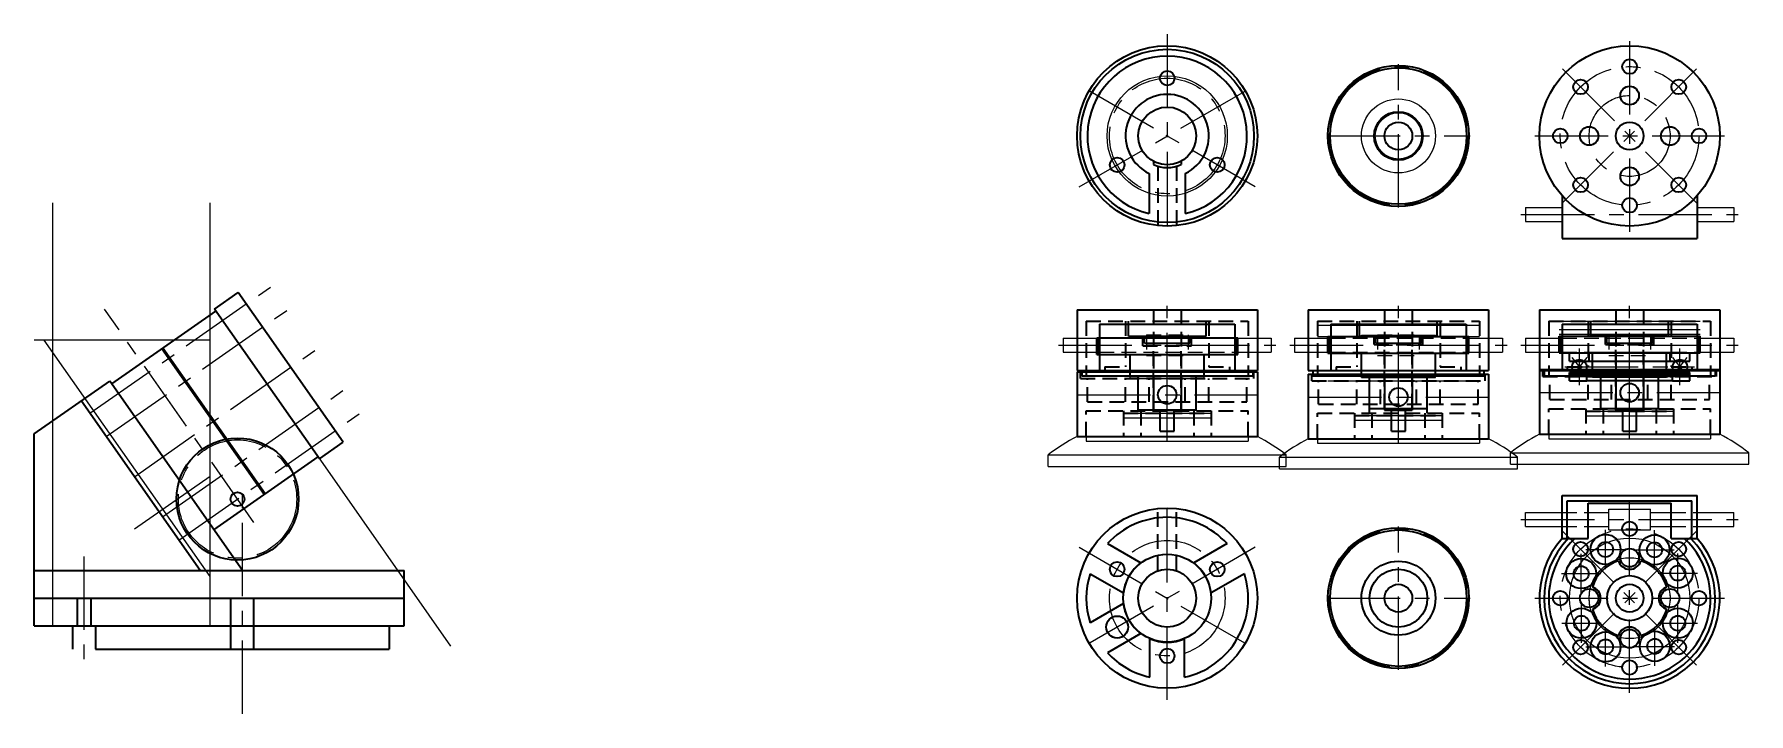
# Model space of a CAD drawing. Header units: millimetres. Extents: x 10 to 752, y 50 to 344.
import ezdxf

# ---------------------------------------------------------------- set-up
doc = ezdxf.new("R2010")
doc.units = ezdxf.units.MM
doc.linetypes.add('CENTER', pattern=[50.8, 31.75, -6.35, 6.35, -6.35])
doc.linetypes.add('DASHED2', pattern=[9.525, 6.35, -3.175])
doc.layers.get('0').update_dxf_attribs({"color": 1, "linetype": 'CONTINUOUS', "lineweight": 0})
for name, color, linetype, lineweight in [('AUX', 1, 'CONTINUOUS', 13), ('CENTER', 7, 'CENTER', 18), ('CONTOUR', 7, 'CONTINUOUS', 35)]:
    doc.layers.add(name, color=color, linetype=linetype, lineweight=lineweight)

# ---------------------------------------------------------------- blocks, each defined once
blk = doc.blocks.new('Base Bottom')
at = {"layer": 'CENTER'}
for p, q in [((0, -44), (0, 44)), ((38.11, 22), (-38.11, -22)), ((-38.11, 22), (38.11, -22))]:
    blk.add_line(p, q, dxfattribs=at)
blk.add_circle((0, 0), 25, dxfattribs=at)
at = {"layer": 'CONTOUR', "linetype": 'DASHED2'}
for p, q in [((-4, 11.84), (-4, 38.79)), ((4, 11.84), (4, 38.79))]:
    blk.add_line(p, q, dxfattribs=at)
at = {"layer": 'CONTOUR'}
for p, q in [((-25.86, 23.59), (-11.46, 15.28)), ((25.86, 23.59), (11.46, 15.28)), ((-33.36, 10.6), (-18.96, 2.29)), ((33.36, 10.6), (18.96, 2.29)), ((-18.96, -2.29), (-33.36, -10.6)), ((-11.46, -15.28), (-25.86, -23.59)), ((-7.5, -34.19), (-7.5, -17.57)), ((7.5, -34.19), (7.5, -17.57))]:
    blk.add_line(p, q, dxfattribs=at)
for centre, radius in [((0, 0), 39), ((-21.65, 12.5), 3.17), ((0, 0), 19), ((21.65, 12.5), 3.17), ((0, 0), 12.5), ((-21.65, -12.5), 4.76), ((0, -25), 3.17)]:
    blk.add_circle(centre, radius, dxfattribs=at)
at = {"layer": 'CONTOUR', "color": 7, "linetype": 'CONTINUOUS', "lineweight": 35}
for radius, start, end in [(35, 42.37363, 137.62637), (19.1, 126.87925, 173.12075), (19.1, 6.87925, 53.12075), (35, 162.37363, 197.62637), (35, 282.37363, 17.62637), (19.1, 186.87925, 233.12075), (19.1, 246.87925, 293.12075), (35, 222.37363, 257.62637)]:
    blk.add_arc((0, 0), radius, start, end, dxfattribs=at)
blk = doc.blocks.new('Base Top')
at = {"layer": 'CENTER'}
for p, q in [((0, 44), (0, -44)), ((38.11, -22), (-38.11, 22)), ((-38.11, -22), (38.11, 22))]:
    blk.add_line(p, q, dxfattribs=at)
blk.add_circle((0, 0), 25, dxfattribs=at)
at = {"layer": 'CONTOUR'}
for p, q in [((-6, -10.97), (-6, -12.32)), ((6, -10.97), (6, -12.32)), ((-7.8, -16.22), (-7.8, -33.61)), ((7.8, -16.22), (7.8, -33.61))]:
    blk.add_line(p, q, dxfattribs=at)
at = {"layer": 'CONTOUR', "linetype": 'DASHED2'}
for p, q in [((-4, -13.1), (-4, -38.79)), ((4, -13.1), (4, -38.79))]:
    blk.add_line(p, q, dxfattribs=at)
at = {"layer": 'CONTOUR'}
for centre, radius in [((0, 0), 39), ((0, 0), 37.5), ((0, 25), 3.17), ((0, 0), 12.5), ((-21.65, -12.5), 3.17), ((21.65, -12.5), 3.17)]:
    blk.add_circle(centre, radius, dxfattribs=at)
at = {"layer": 'CONTOUR', "color": 7, "linetype": 'CONTINUOUS', "lineweight": 35}
for radius, start, end in [(34.5, 283.0668, 256.9332), (18, 295.67929, 244.32071), (13.7, 244.02645, 295.97355)]:
    blk.add_arc((0, 0), radius, start, end, dxfattribs=at)
blk = doc.blocks.new('Warm Wheel Top')
at = {"layer": 'AUX'}
for radius in [16, 10]:
    blk.add_circle((0, 0), radius, dxfattribs=at)
at = {"layer": 'CENTER'}
for p, q in [((0, -31), (0, 31)), ((-31, 0), (31, 0))]:
    blk.add_line(p, q, dxfattribs=at)
blk.add_circle((0, 0), 30, dxfattribs=at)
at = {"layer": 'CONTOUR'}
for radius in [30.5, 29.5, 10.5, 6]:
    blk.add_circle((0, 0), radius, dxfattribs=at)
blk = doc.blocks.new('Warm Wheel Bottom')
at = {"layer": 'CENTER'}
for p, q in [((0, -31), (0, 31)), ((-31, 0), (31, 0))]:
    blk.add_line(p, q, dxfattribs=at)
blk.add_circle((0, 0), 30, dxfattribs=at)
at = {"layer": 'CONTOUR'}
for radius in [30.5, 29.5, 16, 12.5, 6]:
    blk.add_circle((0, 0), radius, dxfattribs=at)
blk = doc.blocks.new('Base Front')
at = {"layer": 'AUX'}
for p, q in [((-18.96, 10), (18.96, 10)), ((-18.96, 10), (-18.96, 8)), ((-18.96, 8), (18.96, 8)), ((-3, 8), (-3, 10)), ((3, 8), (3, 10)), ((18.96, 10), (18.96, 8)), ((-39, 0), (-35, 0)), ((-35, 0), (-35, -2)), ((35, 0), (35, -2)), ((35, 0), (39, 0)), ((-35, -2), (35, -2)), ((-51.5, -8), (51.5, -8)), ((-51.5, -13), (-51.5, -8)), ((-51.5, -13), (51.5, -13)), ((51.5, -13), (51.5, -8))]:
    blk.add_line(p, q, dxfattribs=at)
at = {"layer": 'AUX', "color": 1, "linetype": 'CONTINUOUS', "lineweight": 13}
for start, end in [(117.56755, 127.67093), (52.32907, 62.43245)]:
    blk.add_arc((0, -74.7), 84.27, start, end, dxfattribs=at)
at = {"layer": 'CENTER'}
for p, q in [((0, -2), (0, 30)), ((-39, 18), (39, 18))]:
    blk.add_line(p, q, dxfattribs=at)
at = {"layer": 'CONTOUR'}
for p, q in [((-39, 28), (39, 28)), ((-39, 28), (-39, 0)), ((39, 28), (39, 0)), ((-39, 0), (39, 0))]:
    blk.add_line(p, q, dxfattribs=at)
at = {"layer": 'CONTOUR', "linetype": 'DASHED2'}
for p, q in [((-37.5, 25), (-37.5, 28)), ((-37.5, 25), (37.5, 25)), ((-34.5, 15), (-34.5, 25)), ((-18, 15), (-18, 25)), ((-12.5, 11), (-12.5, 25)), ((-7.8, 15), (-7.8, 25)), ((7.8, 15), (7.8, 25)), ((12.5, 11), (12.5, 25)), ((18, 15), (18, 25)), ((34.5, 15), (34.5, 25)), ((37.5, 25), (37.5, 28)), ((-34.5, 15), (34.5, 15)), ((-35, 11), (35, 11)), ((-35, 0), (-35, 11)), ((-18.96, 11), (-18.96, 0)), ((-18.96, 10), (18.96, 10)), ((-11.46, 11), (-11.46, 0)), ((11.46, 11), (11.46, 0)), ((18.96, 11), (18.96, 0)), ((35, 0), (35, 11))]:
    blk.add_line(p, q, dxfattribs=at)
at = {"layer": 'CONTOUR'}
blk.add_circle((0, 18), 4, dxfattribs=at)
blk = doc.blocks.new('Movement Top')
at = {"layer": 'AUX'}
for p, q in [((-45, -31), (-45, -37)), ((-45, -31), (-29.25, -31)), ((-45, -37), (-29.25, -37)), ((29.25, -31), (45, -31)), ((29.25, -37), (45, -37)), ((45, -31), (45, -37))]:
    blk.add_line(p, q, dxfattribs=at)
at = {"layer": 'CENTER'}
for p, q in [((0, 41), (0, -46.4)), ((-28.99, 28.99), (28.99, -28.99)), ((28.99, 28.99), (-28.99, -28.99)), ((-41, 0), (41, 0)), ((-47, -34), (47, -34))]:
    blk.add_line(p, q, dxfattribs=at)
for radius in [30, 17.5]:
    blk.add_circle((0, 0), radius, dxfattribs=at)
at = {"layer": 'CONTOUR'}
for p, q in [((-29.25, -25.8), (-29.25, -44.4)), ((29.25, -25.8), (29.25, -44.4)), ((-29.25, -44.4), (29.25, -44.4))]:
    blk.add_line(p, q, dxfattribs=at)
for centre, radius in [((0, 0), 39), ((0, 30), 3.17), ((-21.21, 21.21), 3.17), ((21.21, 21.21), 3.17), ((0, 17.5), 4), ((-30, 0), 3.17), ((-17.5, 0), 4), ((0, 0), 6), ((17.5, 0), 4), ((30, 0), 3.17), ((0, -17.5), 4), ((-21.21, -21.21), 3.17), ((21.21, -21.21), 3.17), ((0, -30), 3.17)]:
    blk.add_circle(centre, radius, dxfattribs=at)
blk = doc.blocks.new('Movement Bottom')
at = {"layer": 'AUX'}
for p, q in [((-9, 38.5), (9, 38.5)), ((-9, 29.5), (-9, 38.5)), ((9, 29.5), (9, 38.5)), ((-45, 31), (-45, 37)), ((-45, 37), (-29.25, 37)), ((-45, 31), (-29.25, 31)), ((-18, 37), (-9, 37)), ((-18, 31), (-9, 31)), ((9, 37), (18, 37)), ((9, 31), (18, 31)), ((29.25, 37), (45, 37)), ((29.25, 31), (45, 31)), ((45, 31), (45, 37)), ((-9, 29.5), (9, 29.5))]:
    blk.add_line(p, q, dxfattribs=at)
at = {"layer": 'AUX', "linetype": 'DASHED2'}
for p, q in [((-29.25, 37), (-18, 37)), ((-29.25, 31), (-18, 31)), ((18, 37), (29.25, 37)), ((18, 31), (29.25, 31))]:
    blk.add_line(p, q, dxfattribs=at)
at = {"layer": 'CENTER'}
for p, q in [((0, -41), (0, 46.4)), ((-47, 34), (47, 34)), ((-28.99, -28.99), (28.99, 28.99)), ((28.99, -28.99), (-28.99, 28.99)), ((-41, 0), (41, 0))]:
    blk.add_line(p, q, dxfattribs=at)
for radius in [30, 17.5]:
    blk.add_circle((0, 0), radius, dxfattribs=at)
at = {"layer": 'CONTOUR'}
for p, q in [((-29.25, 44.4), (29.25, 44.4)), ((-29.25, 25.8), (-29.25, 44.4)), ((-26.95, 25.8), (-26.95, 42.1)), ((-26.95, 42.1), (26.95, 42.1)), ((-18, 25.8), (-18, 41.1)), ((-18, 41.1), (18, 41.1)), ((18, 25.8), (18, 41.1)), ((26.95, 25.8), (26.95, 42.1)), ((29.25, 25.8), (29.25, 44.4)), ((-29.25, 25.8), (-18, 25.8)), ((18, 25.8), (29.25, 25.8))]:
    blk.add_line(p, q, dxfattribs=at)
for centre, radius in [((0, 30), 3.17), ((-21.21, 21.21), 3.17), ((21.21, 21.21), 3.17), ((0, 17.5), 4), ((0, 0), 9.75), ((-30, 0), 3.17), ((-17.5, 0), 4), ((0, 0), 6), ((17.5, 0), 4), ((30, 0), 3.17), ((0, -17.5), 4), ((-21.21, -21.21), 3.17), ((21.21, -21.21), 3.17), ((0, -30), 3.17)]:
    blk.add_circle(centre, radius, dxfattribs=at)
at = {"layer": 'CONTOUR', "color": 7, "linetype": 'CONTINUOUS', "lineweight": 35}
for centre, radius, start, end in [((0, 0), 39, 138.58269, 41.40962), ((0, 0), 37, 135.78943, 44.21057), ((0, 0), 35, 132.5114, 47.4886), ((0, 0), 16.8, 106.60125, 163.39875), ((0, 17.5), 5, 196.26362, 343.73638), ((0, 0), 16.8, 16.60125, 73.39875), ((-17.5, 0), 5, 286.26362, 73.73638), ((17.5, 0), 5, 106.26362, 253.73638), ((0, 0), 16.8, 196.60125, 253.39875), ((0, 0), 16.8, 286.60125, 343.39875), ((0, -17.5), 5, 16.26362, 163.73638)]:
    blk.add_arc(centre, radius, start, end, dxfattribs=at)
blk = doc.blocks.new('Movement Side')
at = {"layer": 'AUX', "linetype": 'DASHED2'}
for p, q in [((-9, 15.5), (-9, 6.5)), ((-9, 15.5), (9, 15.5)), ((9, 15.5), (9, 6.5)), ((-29.25, 14), (29.25, 14)), ((-29.25, 8), (29.25, 8)), ((-9, 6.5), (9, 6.5))]:
    blk.add_line(p, q, dxfattribs=at)
at = {"layer": 'AUX'}
for p, q in [((-45, 14), (-45, 8)), ((-45, 14), (-29.25, 14)), ((-45, 8), (-29.25, 8)), ((29.25, 14), (45, 14)), ((29.25, 8), (45, 8)), ((45, 14), (45, 8))]:
    blk.add_line(p, q, dxfattribs=at)
at = {"layer": 'CENTER'}
for p, q in [((0, -28.2), (0, 28)), ((-47, 11), (47, 11))]:
    blk.add_line(p, q, dxfattribs=at)
at = {"layer": 'CONTOUR'}
for p, q in [((-39, 26.3), (39, 26.3)), ((-39, 26.3), (-39, 14)), ((39, 26.3), (39, 14)), ((-29.25, 20), (-29.25, 0)), ((-29.25, 20), (29.25, 20)), ((-16.8, 14.8), (-16.8, 21.3)), ((16.8, 14.8), (16.8, 21.3)), ((29.25, 20), (29.25, 0)), ((-39, 14), (-39, 8)), ((-39, 8), (-39, 0)), ((-16.8, 14.8), (16.8, 14.8)), ((-9.8, 11.8), (-9.8, 14.8)), ((-9.8, 11.8), (9.8, 11.8)), ((9.8, 11.8), (9.8, 14.8)), ((39, 14), (39, 8)), ((39, 8), (39, 0)), ((-39, 0), (39, 0)), ((-37, 0), (-37, -2.3)), ((37, 0), (37, -2.3)), ((-37, -2.3), (37, -2.3)), ((-6, -2.3), (-6, -17.2)), ((6, -2.3), (6, -17.2)), ((-6, -17.2), (6, -17.2)), ((-3, -26.2), (-3, -17.2)), ((3, -26.2), (3, -17.2)), ((-3, -26.2), (3, -26.2))]:
    blk.add_line(p, q, dxfattribs=at)
at = {"layer": 'CONTOUR', "linetype": 'DASHED2'}
for p, q in [((-6, 26.3), (-6, -2.3)), ((6, 26.3), (6, -2.3)), ((-35, 21.3), (35, 21.3)), ((-35, 21.3), (-35, -2.3)), ((-18, 21.3), (-18, 1.6)), ((18, 21.3), (18, 1.6)), ((35, 21.3), (35, -2.3)), ((-26.95, 1.6), (-26.95, 0)), ((-26.95, 1.6), (-18, 1.6)), ((18, 1.6), (26.95, 1.6)), ((26.95, 1.6), (26.95, 0))]:
    blk.add_line(p, q, dxfattribs=at)
blk = doc.blocks.new('Warm Wheel Side')
at = {"layer": 'AUX'}
for p, q in [((-16, 31.8), (16, 31.8)), ((-16, 31.2), (-16, 31.8)), ((-16, 31.2), (16, 31.2)), ((-10, 31.2), (-10, 31.8)), ((10, 31.2), (10, 31.8)), ((16, 31.2), (16, 31.8)), ((-16, 13.5), (-16, 14.5)), ((-16, 14.5), (16, 14.5)), ((-16, 13.5), (16, 13.5)), ((-12.5, 13.5), (-12.5, 14.5)), ((12.5, 13.5), (12.5, 14.5)), ((16, 13.5), (16, 14.5))]:
    blk.add_line(p, q, dxfattribs=at)
at = {"layer": 'CENTER'}
for p, q in [((-30, 24), (-30, 31.2)), ((0, -2), (0, 33.2)), ((30, 24), (30, 31.2))]:
    blk.add_line(p, q, dxfattribs=at)
at = {"layer": 'CONTOUR'}
for p, q in [((-30.5, 31.2), (30.5, 31.2)), ((-30.5, 24), (-30.5, 31.2)), ((-29.5, 24), (-29.5, 31.2)), ((29.5, 24), (29.5, 31.2)), ((30.5, 24), (30.5, 31.2)), ((-30.5, 24), (30.5, 24)), ((-16, 14.5), (-16, 24)), ((16, 14.5), (16, 24)), ((-16, 14.5), (16, 14.5)), ((-12.5, 0), (-12.5, 14.5)), ((12.5, 0), (12.5, 14.5)), ((-12.5, 0), (12.5, 0))]:
    blk.add_line(p, q, dxfattribs=at)
at = {"layer": 'CONTOUR', "linetype": 'DASHED2'}
for p, q in [((-10.5, 27.7), (-10.5, 31.2)), ((10.5, 27.7), (10.5, 31.2)), ((-10.5, 27.7), (10.5, 27.7)), ((-6, 0), (-6, 27.7)), ((6, 0), (6, 27.7))]:
    blk.add_line(p, q, dxfattribs=at)
blk = doc.blocks.new('51107 Side')
at = {"layer": 'AUX'}
for p, q in [((-24.94, 4.07), (-18.56, -4.07)), ((-18.56, 4.07), (-24.94, -4.07)), ((18.56, -4.07), (24.94, 4.07)), ((18.56, 4.07), (24.94, -4.07))]:
    blk.add_line(p, q, dxfattribs=at)
at = {"layer": 'CENTER'}
for p, q in [((-21.75, -8), (-21.75, 8)), ((0, -8), (0, 8)), ((21.75, -8), (21.75, 8)), ((-28, 0), (28, 0))]:
    blk.add_line(p, q, dxfattribs=at)
at = {"layer": 'CONTOUR'}
for p, q in [((-26, 2.5), (-26, 6)), ((-26, 6), (-17.5, 6)), ((-26, 2.5), (-17.5, 2.5)), ((-17.5, 2.5), (-17.5, 6)), ((17.5, 6), (-17.5, 6)), ((-17.5, 2.5), (17.5, 2.5)), ((17.5, 2.5), (17.5, 6)), ((17.5, 6), (26, 6)), ((17.5, 2.5), (26, 2.5)), ((26, 2.5), (26, 6)), ((-26, -6), (-26, -2.5)), ((-26, -2.5), (-18.5, -2.5)), ((-26, -6), (-18.5, -6)), ((-18.5, -6), (-18.5, -2.5)), ((-18.5, -2.5), (18.5, -2.5)), ((18.5, -6), (-18.5, -6)), ((18.5, -6), (18.5, -2.5)), ((18.5, -2.5), (26, -2.5)), ((18.5, -6), (26, -6)), ((26, -6), (26, -2.5))]:
    blk.add_line(p, q, dxfattribs=at)
for centre in [(-21.75, 0), (21.75, 0)]:
    blk.add_circle(centre, 3.17, dxfattribs=at)
blk = doc.blocks.new('Washer 6.5x13.0x1.0 Face')
at = {"layer": 'CENTER'}
for p, q in [((0, -8.5), (0, 8.5)), ((-8.5, 0), (8.5, 0))]:
    blk.add_line(p, q, dxfattribs=at)
at = {"layer": 'CONTOUR'}
for radius in [6.5, 3.25]:
    blk.add_circle((0, 0), radius, dxfattribs=at)

msp = doc.modelspace()

# ---------------------------------------------------------------- linework, layer by layer
for p, q in [((18, 88), (18, 271.06)), ((86, 88), (86, 271.06)), ((86, 211.71), (10, 211.71)), ((86, 109.33), (14.31, 211.71)), ((132.72, 161.16), (190.08, 79.24)), ((86, 152.65), (53.36, 129.8))]:
    msp.add_line(p, q)
at = {"layer": 'AUX'}
for p, q in [((565, 218.2), (635, 218.2)), ((669.5, 219.8), (730.5, 219.8)), ((669.5, 216.3), (730.5, 216.3)), ((565, 213.2), (635, 213.2)), ((669.5, 214.3), (730.5, 214.3)), ((569.5, 194), (630.5, 194)), ((674, 196.93), (726, 196.93)), ((674, 195.93), (726, 195.93))]:
    msp.add_line(p, q, dxfattribs=at)
for centre, radius in [((500, 300), 26), ((700, 100), 26), ((700, 100), 17.5)]:
    msp.add_circle(centre, radius, dxfattribs=at)
at = {"layer": 'CENTER'}
for p, q in [((34.08, 179.99), (113.54, 235.62)), ((104.96, 132.81), (40.38, 225.05)), ((41.14, 169.91), (120.6, 225.55)), ((53.3, 152.55), (132.76, 208.18)), ((65.46, 135.18), (144.92, 190.82)), ((72.51, 125.1), (151.97, 180.74)), ((100, 50), (100, 150)), ((31.5, 118), (31.5, 68))]:
    msp.add_line(p, q, dxfattribs=at)
msp.add_circle((97.91, 142.88), 25.6, dxfattribs=at)
at = {"layer": 'CONTOUR'}
for p, q in [((87.98, 225.05), (98.22, 232.22)), ((143.53, 167.51), (98.22, 232.22)), ((43.5, 192.69), (88.56, 224.23)), ((133.3, 160.34), (87.98, 225.05)), ((109.38, 144.81), (65.21, 207.89)), ((109.79, 145.1), (65.62, 208.17)), ((10, 171.06), (42.64, 193.92)), ((100, 112), (42.64, 193.92)), ((81.69, 112), (30.36, 185.31)), ((10, 88), (10, 171.06)), ((133.3, 160.34), (143.53, 167.51)), ((87.67, 129.61), (132.72, 161.16)), ((10, 112), (170, 112)), ((170, 88), (170, 112)), ((10, 100), (170, 100)), ((28.5, 100), (28.5, 88)), ((34.5, 100), (34.5, 88)), ((95, 78), (95, 100)), ((105, 78), (105, 100)), ((10, 88), (170, 88)), ((26.5, 88), (26.5, 78)), ((36.5, 88), (36.5, 78)), ((163.5, 88), (163.5, 78)), ((36.5, 78), (163.5, 78))]:
    msp.add_line(p, q, dxfattribs=at)
for radius in [26.4, 3]:
    msp.add_circle((97.91, 142.88), radius, dxfattribs=at)

# ---------------------------------------------------------------- block references
for name, p in [('Base Top', (500, 300)), ('Movement Top', (700, 300)), ('Warm Wheel Top', (600, 300)), ('Movement Side', (500, 198.5)), ('Movement Side', (600, 198.5)), ('Movement Side', (700, 198.5)), ('Warm Wheel Side', (600, 182)), ('Warm Wheel Side', (700, 182.1)), ('Warm Wheel Side', (500, 181.5)), ('51107 Side', (700, 200.1)), ('Base Front', (700, 170.93)), ('Base Front', (500, 170)), ('Base Front', (600, 169)), ('Base Bottom', (500, 100)), ('Movement Bottom', (700, 100)), ('Warm Wheel Bottom', (600, 100)), ('Washer 6.5x13.0x1.0 Face', (689.58, 121.06)), ('Washer 6.5x13.0x1.0 Face', (710.76, 120.89)), ('Washer 6.5x13.0x1.0 Face', (679.04, 110.63)), ('Washer 6.5x13.0x1.0 Face', (720.84, 110.85)), ('Washer 6.5x13.0x1.0 Face', (679.15, 89.15)), ('Washer 6.5x13.0x1.0 Face', (720.84, 89.14)), ('Washer 6.5x13.0x1.0 Face', (689.6, 78.93)), ('Washer 6.5x13.0x1.0 Face', (710.86, 79.16))]:
    msp.add_blockref(name, p)

doc.saveas('drawing.dxf')
